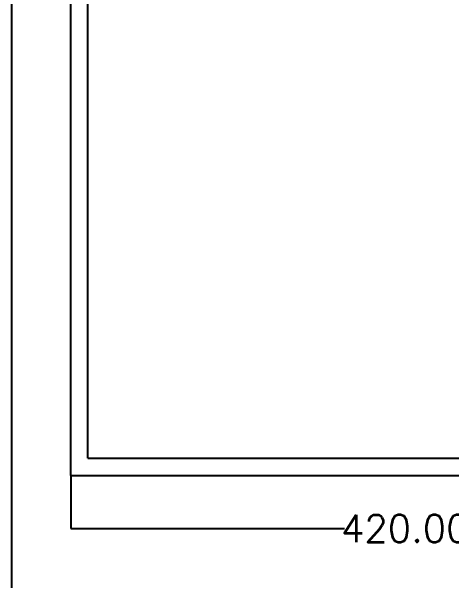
# Model space of a CAD drawing. Header units: inches. Extents: x 3186 to 109360, y -14990 to 740552.
# Drawn here: x 3186 to 16109, y 24319 to 41025 of the extents above; entities that cross this region are included whole.
import ezdxf

# ---------------------------------------------------------------- set-up
doc = ezdxf.new("R2010")
doc.units = ezdxf.units.IN
doc.header["$MEASUREMENT"] = 0
doc.layers.add('GT_1', color=7, linetype='Continuous')
doc.styles.get("Standard").update_dxf_attribs({"font": 'txt', "bigfont": 'gbcbig.shx'})
doc.dimstyles.new('Standard-yuanban', dxfattribs={"dimtxt": 800, "dimasz": 0.18, "dimexe": 0.18, "dimexo": 0.0625, "dimgap": 0.09, "dimtad": 0, "dimtih": 1, "dimtoh": 1, "dimdec": 4, "dimlfac": 0.02, "dimzin": 0, "dimdsep": 46, "dimtxsty": 'Standard', "dimcen": 0.09, "dimadec": 0, "dimazin": 0, "dimtfac": 1, "dimtdec": 4, "dimtofl": 0, "dimtmove": 0, "dimatfit": 3, "dimfxl": 1, "dimtolj": 1, "dimtzin": 0, "dimarcsym": 0})

# ---------------------------------------------------------------- blocks, each defined once
blk = doc.blocks.new('*D96')
at = {"color": 0, "lineweight": -2, "transparency": 16777216}
for p, q in [((4934, 27409), (4934, 25845)), ((25934, 27409), (25934, 25845)), ((4935, 25845), (12968, 25845)), ((25934, 25845), (17901, 25845))]:
    blk.add_line(p, q, dxfattribs=at)
at = {"color": 0, "transparency": 16777216}
for points in [[(4935, 25845), (4935, 25845), (4934, 25845)], [(25934, 25845), (25934, 25845), (25934, 25845)]]:
    blk.add_solid(points, dxfattribs=at)
at = {"layer": 'Defpoints', "color": 0, "transparency": 16777216}
for p in [(4934, 27409), (25934, 27409), (25934, 25845)]:
    blk.add_point(p, dxfattribs=at)
at = {"color": 0, "transparency": 16777216, "insert": (15434, 25845), "char_height": 800, "attachment_point": 5}
blk.add_mtext('\\A1;420.0000', dxfattribs=at)

msp = doc.modelspace()

# ---------------------------------------------------------------- linework, layer by layer
msp.add_line((3186.2886, 740551.77166), (3186.2886, -14989.84004))
at = {"layer": 'GT_1'}
for q in [(4934.44132, 57108.56658), (25934.44132, 27408.56658)]:
    msp.add_line((4934.44132, 27408.56658), q, dxfattribs=at)
at = {"layer": 'GT_1', "color": 1}
for q in [(5434.44132, 55858.56658), (25434.44132, 27908.56658)]:
    msp.add_line((5434.44132, 27908.56658), q, dxfattribs=at)

# ---------------------------------------------------------------- dimensions: what is measured, and where the dimension line sits
dim = msp.add_linear_dim(base=(25934.44132, 25845.22393), p1=(4934.44132, 27408.56658), p2=(25934.44132, 27408.56658), dimstyle='Standard-yuanban')
dim.commit()
dim.dimension.update_dxf_attribs({"geometry": '*D96', "text_midpoint": (15434.44132, 25845.22393)})

doc.saveas('drawing.dxf')
